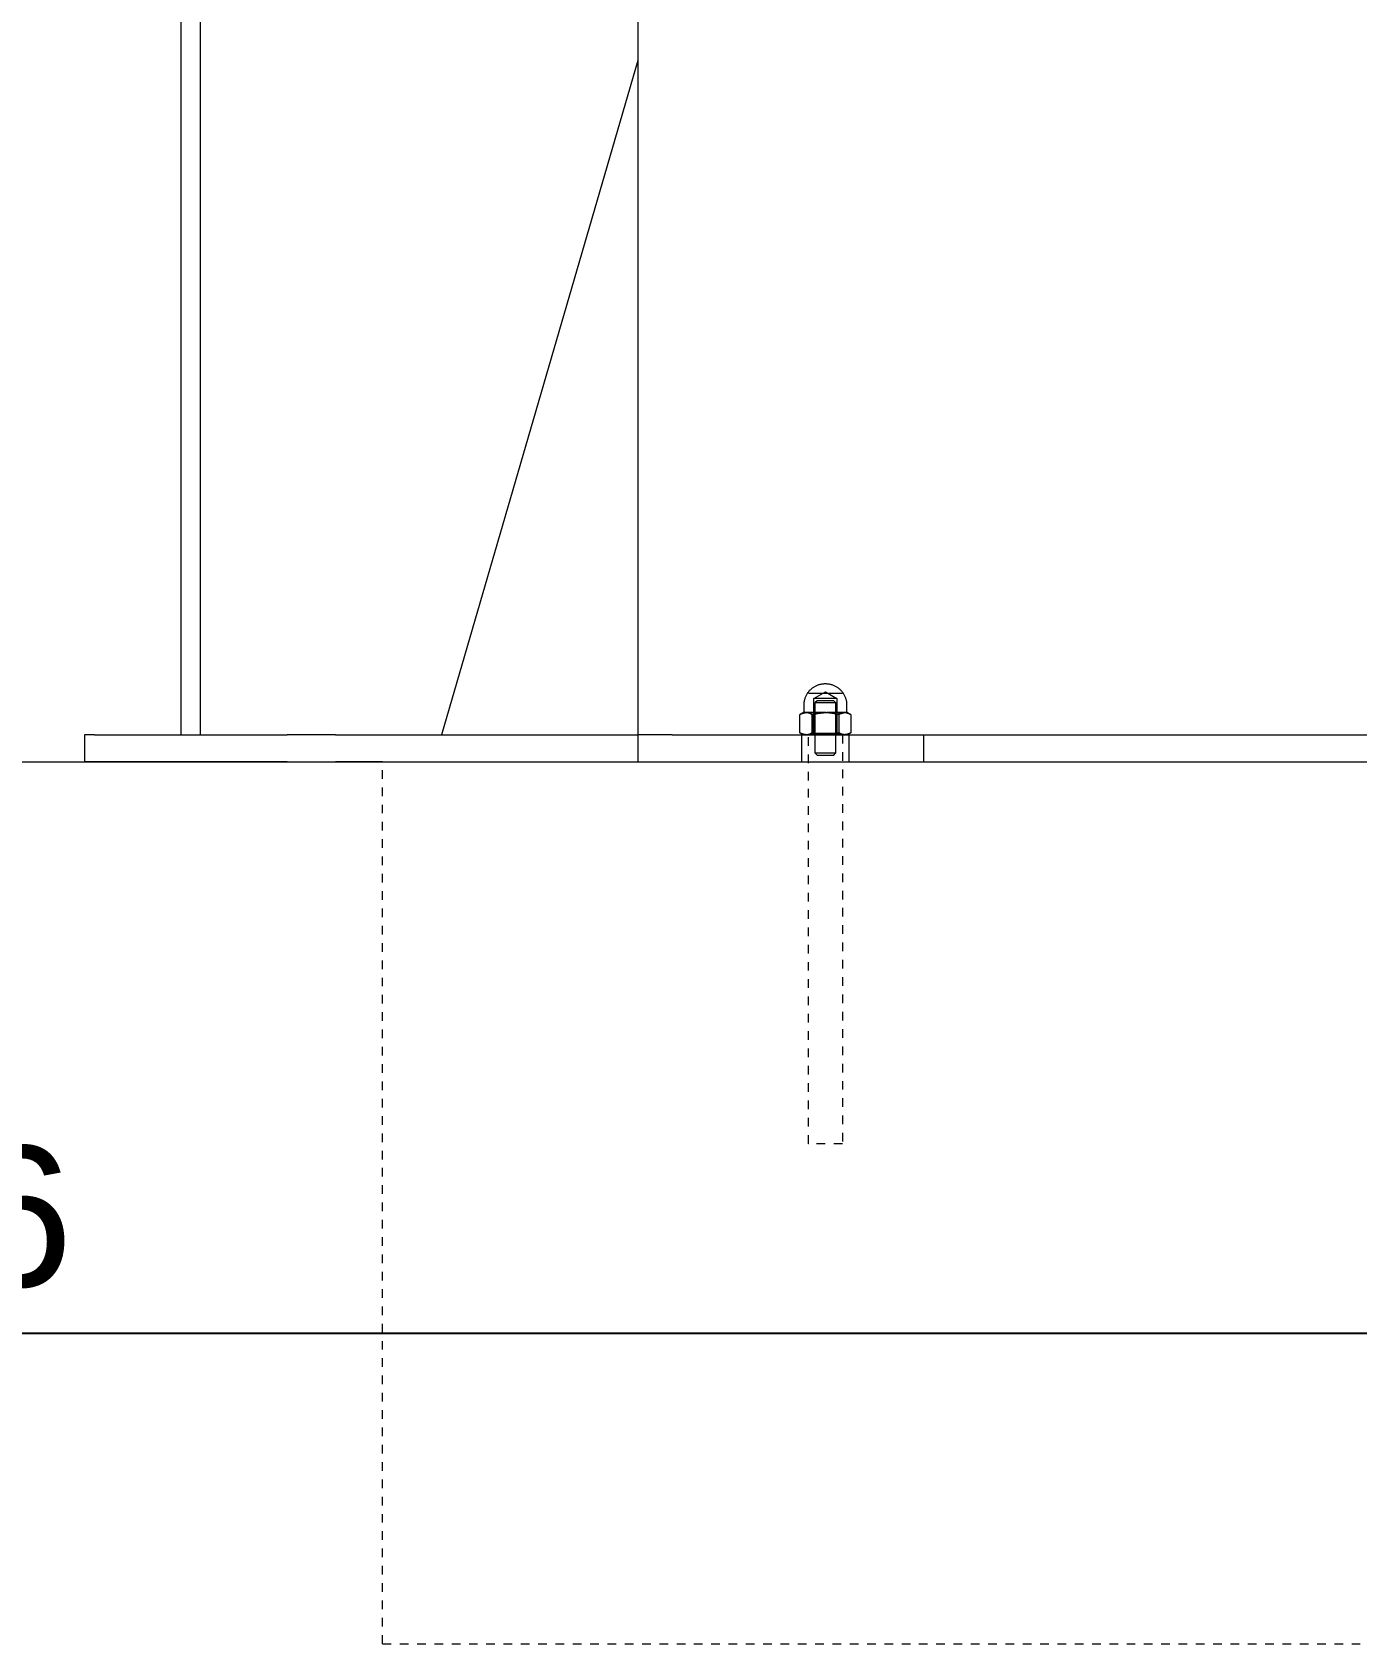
# Model space of a CAD drawing. Header units: inches. Extents: x -14 to 184, y -4 to 134.
# Drawn here: x 153.75 to 169.05, y 101.16 to 119.79 of the extents above; entities that cross this region are included whole.
import ezdxf

# ---------------------------------------------------------------- set-up
doc = ezdxf.new("R2010")
doc.units = ezdxf.units.IN
doc.linetypes.add('HIDDEN', pattern=[1.905, 1.27, -0.635])
for name, color, linetype, lineweight in [('ZANO_R', 7, 'Continuous', 0), ('ZANO_R_przerywana', 250, 'HIDDEN', 0), ('ZANO_W', 1, 'Continuous', 0)]:
    doc.layers.add(name, color=color, linetype=linetype, lineweight=lineweight)
doc.styles.get("Standard").update_dxf_attribs({"font": 'arial.ttf'})
doc.dimstyles.new('amerykanie', dxfattribs={"dimtxt": 50, "dimasz": 50, "dimexe": 0.5, "dimexo": 0.5, "dimgap": 1, "dimtad": 1, "dimdec": 0, "dimzin": 0, "dimlunit": 5, "dimtxsty": 'Standard', "dimcen": 0.09, "dimclrd": 1, "dimclre": 1, "dimclrt": 1, "dimazin": 0, "dimtfac": 1, "dimtdec": 0, "dimtmove": 0, "dimatfit": 3, "dimfxl": 1, "dimtzin": 0, "dimarcsym": 1})

# ---------------------------------------------------------------- blocks, each defined once
blk = doc.blocks.new('*D384')
at = {"layer": 'ZANO_W', "color": 1, "lineweight": -2}
for p, q in [((122.399, 110.855), (122.399, 104.251)), ((178.462, 110.855), (178.462, 104.251)), ((123.399, 104.751), (177.462, 104.751))]:
    blk.add_line(p, q, dxfattribs=at)
at = {"layer": 'ZANO_W', "color": 1}
for points in [[(123.399, 104.918), (123.399, 104.585), (122.399, 104.751)], [(177.462, 104.585), (177.462, 104.918), (178.462, 104.751)]]:
    blk.add_solid(points, dxfattribs=at)
at = {"layer": 'ZANO_W', "color": 1, "insert": (150.43, 106.092), "char_height": 1.625, "attachment_point": 5}
blk.add_mtext('56 1/16', dxfattribs=at)

msp = doc.modelspace()

# ---------------------------------------------------------------- linework, layer by layer
at = {"layer": 'ZANO_R'}
for p, q in [((160.74529, 127.18164), (160.74529, 111.66983)), ((155.46745, 111.66983), (155.46745, 125.60684)), ((155.69016, 111.66983), (155.69016, 125.60684)), ((160.74529, 119.46436), (158.47404, 111.66983)), ((162.70041, 112.14217), (162.70489, 112.14927)), ((162.70489, 112.14927), (162.70962, 112.15622)), ((162.70962, 112.15622), (162.71458, 112.163)), ((162.7138, 112.14904), (162.7138, 112.14904)), ((162.7138, 112.14904), (162.7138, 112.14904)), ((162.7138, 112.14904), (162.7138, 112.14904)), ((162.7138, 112.14904), (162.7138, 112.14904)), ((162.7138, 112.14904), (162.7138, 112.14904)), ((162.7138, 112.14904), (162.71384, 112.14904)), ((162.71384, 112.14904), (162.71403, 112.14904)), ((162.71403, 112.14904), (162.71479, 112.14904)), ((162.71458, 112.163), (162.71977, 112.1696)), ((162.71479, 112.14904), (162.71779, 112.14904)), ((162.71779, 112.14904), (163.1075, 112.14904)), ((162.71977, 112.1696), (162.72519, 112.17603)), ((162.72519, 112.17603), (162.73082, 112.18227)), ((162.73082, 112.18227), (162.73666, 112.18831)), ((162.73666, 112.18831), (162.7427, 112.19415)), ((162.7427, 112.19415), (162.74893, 112.19978)), ((162.74893, 112.19978), (162.75536, 112.20519)), ((162.75536, 112.20519), (162.76197, 112.21038)), ((162.76197, 112.21038), (162.76875, 112.21534)), ((162.76875, 112.21534), (162.77569, 112.22007)), ((162.77569, 112.22007), (162.7828, 112.22456)), ((162.77685, 112.08719), (162.91065, 112.16758)), ((162.7828, 112.22456), (162.79005, 112.2288)), ((162.79005, 112.2288), (162.79744, 112.23279)), ((162.79744, 112.23279), (162.80497, 112.23653)), ((162.80497, 112.23653), (162.81262, 112.24001)), ((162.81262, 112.24001), (162.82038, 112.24322)), ((162.82038, 112.24322), (162.82825, 112.24617)), ((162.82825, 112.24617), (162.83621, 112.24885)), ((162.83621, 112.24885), (162.84426, 112.25126)), ((162.84426, 112.25126), (162.85239, 112.25338)), ((162.85239, 112.25338), (162.86059, 112.25523)), ((162.86059, 112.25523), (162.86884, 112.2568)), ((162.86884, 112.2568), (162.87714, 112.25809)), ((162.87714, 112.25809), (162.88548, 112.25909)), ((162.88548, 112.25909), (162.89386, 112.25981)), ((162.89386, 112.25981), (162.90225, 112.26024)), ((162.90225, 112.26024), (162.91065, 112.26038)), ((162.91065, 112.26038), (162.91905, 112.26024)), ((162.91065, 112.16758), (163.04444, 112.08719)), ((162.91905, 112.26024), (162.92744, 112.25981)), ((162.92744, 112.25981), (162.93581, 112.25909)), ((162.93581, 112.25909), (162.94415, 112.25809)), ((162.94415, 112.25809), (162.95246, 112.2568)), ((162.95246, 112.2568), (162.96071, 112.25523)), ((162.96071, 112.25523), (162.96891, 112.25338)), ((162.96891, 112.25338), (162.97704, 112.25126)), ((162.97704, 112.25126), (162.98509, 112.24885)), ((162.98509, 112.24885), (162.99305, 112.24617)), ((162.99305, 112.24617), (163.00092, 112.24322)), ((163.00092, 112.24322), (163.00868, 112.24001)), ((163.00868, 112.24001), (163.01633, 112.23653)), ((163.01633, 112.23653), (163.02385, 112.23279)), ((163.02385, 112.23279), (163.03125, 112.2288)), ((163.03125, 112.2288), (163.0385, 112.22456)), ((163.0385, 112.22456), (163.0456, 112.22007)), ((163.0456, 112.22007), (163.05255, 112.21534)), ((163.05255, 112.21534), (163.05933, 112.21038)), ((163.05933, 112.21038), (163.06594, 112.20519)), ((163.06594, 112.20519), (163.07236, 112.19978)), ((163.07236, 112.19978), (163.0786, 112.19415)), ((163.0786, 112.19415), (163.08464, 112.18831)), ((163.08464, 112.18831), (163.09048, 112.18227)), ((163.09048, 112.18227), (163.09611, 112.17603)), ((163.09611, 112.17603), (163.10152, 112.1696)), ((163.10152, 112.1696), (163.10671, 112.163)), ((163.10671, 112.163), (163.11167, 112.15622)), ((163.11167, 112.15622), (163.1164, 112.14927)), ((163.1164, 112.14927), (163.12089, 112.14217)), ((162.66459, 112.01432), (162.66473, 112.02272)), ((162.66459, 111.93046), (162.66459, 112.01432)), ((162.66473, 112.02272), (162.66516, 112.03111)), ((162.66516, 112.03111), (162.66588, 112.03948)), ((162.66588, 112.03948), (162.66688, 112.04782)), ((162.66688, 112.04782), (162.66816, 112.05613)), ((162.66816, 112.05613), (162.66973, 112.06438)), ((162.66973, 112.06438), (162.67158, 112.07258)), ((162.67158, 112.07258), (162.67371, 112.0807)), ((162.67371, 112.0807), (162.67611, 112.08876)), ((162.67611, 112.08876), (162.67879, 112.09672)), ((162.67879, 112.09672), (162.68174, 112.10459)), ((162.68174, 112.10459), (162.68496, 112.11235)), ((162.68496, 112.11235), (162.68843, 112.12)), ((162.68843, 112.12), (162.69217, 112.12752)), ((162.69217, 112.12752), (162.69616, 112.13492)), ((162.69616, 112.13492), (162.70041, 112.14217)), ((162.77679, 111.68737), (162.77679, 112.08715)), ((162.79749, 112.08715), (162.7768, 112.08715)), ((162.79255, 112.0417), (162.79254, 112.0417)), ((162.79254, 112.0417), (162.79254, 112.0417)), ((162.79254, 112.0417), (162.79254, 112.0417)), ((162.79254, 112.0417), (162.79258, 112.0417)), ((162.79254, 111.45544), (162.79254, 112.0417)), ((162.79258, 112.0417), (162.79255, 112.0417)), ((162.81437, 112.06353), (162.79256, 112.04172)), ((162.79258, 112.0417), (162.79292, 112.0417)), ((162.79292, 112.0417), (162.7946, 112.0417)), ((162.7946, 112.0417), (162.80168, 112.0417)), ((163.04449, 112.08715), (162.79749, 112.08715)), ((162.80168, 112.0417), (162.82713, 112.0417)), ((162.84257, 112.06353), (162.81437, 112.06353)), ((162.82713, 112.0417), (163.02872, 112.0417)), ((163.00693, 112.06353), (162.84257, 112.06353)), ((163.00693, 112.06353), (163.02874, 112.04172)), ((163.02876, 112.0417), (163.02876, 111.45544)), ((163.0445, 112.08716), (163.0445, 112.08716)), ((163.04451, 112.08715), (163.04451, 111.68737)), ((163.12089, 112.14217), (163.12513, 112.13492)), ((163.12513, 112.13492), (163.12912, 112.12752)), ((163.12912, 112.12752), (163.13286, 112.12)), ((163.13286, 112.12), (163.13634, 112.11235)), ((163.13634, 112.11235), (163.13956, 112.10459)), ((163.13956, 112.10459), (163.1425, 112.09672)), ((163.1425, 112.09672), (163.14518, 112.08876)), ((163.14518, 112.08876), (163.14759, 112.0807)), ((163.14759, 112.0807), (163.14971, 112.07258)), ((163.14971, 112.07258), (163.15156, 112.06438)), ((163.15156, 112.06438), (163.15313, 112.05613)), ((163.15313, 112.05613), (163.15442, 112.04782)), ((163.15442, 112.04782), (163.15542, 112.03948)), ((163.15542, 112.03948), (163.15614, 112.03111)), ((163.15614, 112.03111), (163.15657, 112.02272)), ((163.15657, 112.02272), (163.15671, 112.01432)), ((163.15671, 112.01432), (163.15671, 111.93046)), ((162.62159, 111.90659), (162.61539, 111.90288)), ((162.61539, 111.90288), (162.6202, 111.90561)), ((162.61539, 111.69269), (162.61539, 111.90288)), ((162.6202, 111.90561), (162.62511, 111.90818)), ((162.62159, 111.90659), (162.65474, 111.92573)), ((162.62737, 111.90994), (162.62382, 111.90786)), ((162.62511, 111.90818), (162.63009, 111.91058)), ((162.631, 111.9119), (162.62737, 111.90994)), ((162.63009, 111.91058), (162.63516, 111.91281)), ((162.63469, 111.91374), (162.631, 111.9119)), ((162.63844, 111.91545), (162.63469, 111.91374)), ((162.63516, 111.91281), (162.64029, 111.91488)), ((162.64224, 111.91704), (162.63844, 111.91545)), ((162.64029, 111.91488), (162.6455, 111.91677)), ((162.64609, 111.91851), (162.64224, 111.91704)), ((162.6455, 111.91677), (162.65076, 111.91849)), ((162.64999, 111.91984), (162.64609, 111.91851)), ((162.65393, 111.92104), (162.64999, 111.91984)), ((162.65076, 111.91849), (162.65608, 111.92003)), ((162.65791, 111.92211), (162.65393, 111.92104)), ((162.69113, 111.92573), (162.65481, 111.92573)), ((162.65608, 111.92003), (162.66144, 111.92139)), ((162.66193, 111.92305), (162.65791, 111.92211)), ((162.6602, 111.92579), (162.66036, 111.9258)), ((162.66036, 111.9258), (162.66052, 111.92582)), ((162.66052, 111.92582), (162.66068, 111.92584)), ((162.66068, 111.92584), (162.66083, 111.92587)), ((162.66083, 111.92587), (162.66099, 111.9259)), ((162.66099, 111.9259), (162.66115, 111.92594)), ((162.66115, 111.92594), (162.6613, 111.92599)), ((162.6613, 111.92599), (162.66145, 111.92604)), ((162.66144, 111.92139), (162.66685, 111.92257)), ((162.66145, 111.92604), (162.66161, 111.92609)), ((162.66161, 111.92609), (162.66175, 111.92615)), ((162.66175, 111.92615), (162.6619, 111.92622)), ((162.6619, 111.92622), (162.66205, 111.92629)), ((162.66597, 111.92386), (162.66193, 111.92305)), ((162.66205, 111.92629), (162.66219, 111.92636)), ((162.66219, 111.92636), (162.66233, 111.92644)), ((162.66233, 111.92644), (162.66246, 111.92653)), ((162.66246, 111.92653), (162.6626, 111.92662)), ((162.6626, 111.92662), (162.66273, 111.92671)), ((162.66273, 111.92671), (162.66285, 111.92681)), ((162.66285, 111.92681), (162.66298, 111.92691)), ((162.66298, 111.92691), (162.6631, 111.92702)), ((162.6631, 111.92702), (162.66321, 111.92713)), ((162.66321, 111.92713), (162.66332, 111.92725)), ((162.66332, 111.92725), (162.66343, 111.92737)), ((162.66343, 111.92737), (162.66353, 111.92749)), ((162.66353, 111.92749), (162.66363, 111.92762)), ((162.66363, 111.92762), (162.66373, 111.92775)), ((162.66373, 111.92775), (162.66382, 111.92788)), ((162.66382, 111.92788), (162.66391, 111.92801)), ((162.66391, 111.92801), (162.66399, 111.92815)), ((162.66399, 111.92815), (162.66406, 111.92829)), ((162.66406, 111.92829), (162.66413, 111.92844)), ((162.66413, 111.92844), (162.6642, 111.92858)), ((162.6642, 111.92858), (162.66426, 111.92873)), ((162.66426, 111.92873), (162.66432, 111.92888)), ((162.66432, 111.92888), (162.66437, 111.92904)), ((162.66437, 111.92904), (162.66442, 111.92919)), ((162.66442, 111.92919), (162.66446, 111.92934)), ((162.66446, 111.92934), (162.66449, 111.9295)), ((162.66449, 111.9295), (162.66452, 111.92966)), ((162.66452, 111.92966), (162.66454, 111.92982)), ((162.66454, 111.92982), (162.66456, 111.92998)), ((162.66456, 111.92998), (162.66458, 111.93014)), ((162.66458, 111.9303), (162.66459, 111.93046)), ((162.66458, 111.93014), (162.66458, 111.9303)), ((162.67003, 111.92453), (162.66597, 111.92386)), ((162.66685, 111.92257), (162.67229, 111.92357)), ((162.67412, 111.92506), (162.67003, 111.92453)), ((162.67229, 111.92357), (162.67777, 111.92439)), ((162.67822, 111.92546), (162.67412, 111.92506)), ((162.67777, 111.92439), (162.68327, 111.92502)), ((162.68234, 111.92572), (162.67822, 111.92546)), ((162.68327, 111.92502), (162.68878, 111.92547)), ((162.69058, 111.92537), (162.68613, 111.92571)), ((162.68878, 111.92547), (162.69431, 111.92573)), ((162.6893, 111.92563), (162.69204, 111.92571)), ((162.69501, 111.92488), (162.69058, 111.92537)), ((162.69431, 111.92573), (162.69984, 111.92547)), ((162.69942, 111.92423), (162.69501, 111.92488)), ((162.69639, 111.92572), (162.69931, 111.92563)), ((162.91655, 111.92573), (162.69754, 111.92573)), ((162.70381, 111.92344), (162.69942, 111.92423)), ((162.69984, 111.92547), (162.70536, 111.92502)), ((162.70817, 111.9225), (162.70381, 111.92344)), ((162.70536, 111.92502), (162.71086, 111.92439)), ((162.71249, 111.92142), (162.70817, 111.9225)), ((162.71086, 111.92439), (162.71633, 111.92357)), ((162.71678, 111.92019), (162.71249, 111.92142)), ((162.71633, 111.92357), (162.72178, 111.92257)), ((162.72102, 111.91882), (162.71678, 111.92019)), ((162.72521, 111.9173), (162.72102, 111.91882)), ((162.72178, 111.92257), (162.72719, 111.92139)), ((162.72935, 111.91565), (162.72521, 111.9173)), ((162.72719, 111.92139), (162.73255, 111.92003)), ((162.73343, 111.91385), (162.72935, 111.91565)), ((162.73255, 111.92003), (162.73787, 111.91849)), ((162.73745, 111.91192), (162.73343, 111.91385)), ((162.7414, 111.90986), (162.73745, 111.91192)), ((162.73787, 111.91849), (162.74313, 111.91678)), ((162.74528, 111.90766), (162.7414, 111.90986)), ((162.74313, 111.91678), (162.74833, 111.91488)), ((162.74908, 111.90533), (162.74528, 111.90766)), ((162.74833, 111.91488), (162.75347, 111.91282)), ((162.7528, 111.90288), (162.74908, 111.90533)), ((162.77003, 111.9078), (162.7528, 111.90288)), ((162.7528, 111.90288), (162.7528, 111.69269)), ((162.75347, 111.91282), (162.75853, 111.91058)), ((162.75853, 111.91058), (162.76352, 111.90818)), ((162.76352, 111.90818), (162.76842, 111.90561)), ((162.76842, 111.90561), (162.77324, 111.90288)), ((162.78742, 111.91213), (162.77003, 111.9078)), ((162.77324, 111.90288), (162.78924, 111.90748)), ((162.77324, 111.69269), (162.77324, 111.90288)), ((162.80494, 111.91588), (162.78742, 111.91213)), ((162.78924, 111.90748), (162.80538, 111.91158)), ((162.82258, 111.91904), (162.80494, 111.91588)), ((162.80538, 111.91158), (162.82165, 111.91516)), ((162.82165, 111.91516), (162.83802, 111.91823)), ((162.84032, 111.9216), (162.82258, 111.91904)), ((162.83802, 111.91823), (162.85447, 111.92078)), ((162.85813, 111.92356), (162.84032, 111.9216)), ((162.85447, 111.92078), (162.87101, 111.92281)), ((162.87599, 111.92493), (162.85813, 111.92356)), ((162.87101, 111.92281), (162.88759, 111.92431)), ((162.8939, 111.92569), (162.87599, 111.92493)), ((162.88759, 111.92431), (162.90422, 111.92528)), ((162.90422, 111.92528), (162.92087, 111.92573)), ((162.92469, 111.92494), (162.90676, 111.92569)), ((162.92087, 111.92573), (162.93751, 111.92528)), ((162.94258, 111.92358), (162.92469, 111.92494)), ((162.92594, 111.92571), (162.93027, 111.92563)), ((163.13516, 111.92573), (162.9274, 111.92573)), ((162.93751, 111.92528), (162.95414, 111.92431)), ((162.96042, 111.92162), (162.94258, 111.92358)), ((162.95414, 111.92431), (162.97073, 111.92281)), ((162.97818, 111.91906), (162.96042, 111.92162)), ((162.97073, 111.92281), (162.98726, 111.92078)), ((162.99585, 111.9159), (162.97818, 111.91906)), ((162.98726, 111.92078), (163.00371, 111.91823)), ((163.01339, 111.91215), (162.99585, 111.9159)), ((163.00371, 111.91823), (163.02008, 111.91516)), ((163.03081, 111.9078), (163.01339, 111.91215)), ((163.02008, 111.91516), (163.03635, 111.91158)), ((163.04806, 111.90288), (163.03081, 111.9078)), ((163.03635, 111.91158), (163.05249, 111.90748)), ((163.05303, 111.90568), (163.04806, 111.90288)), ((163.04806, 111.69269), (163.04806, 111.90288)), ((163.05249, 111.90748), (163.06849, 111.90288)), ((163.05809, 111.9083), (163.05303, 111.90568)), ((163.06323, 111.91076), (163.05809, 111.9083)), ((163.06845, 111.91304), (163.06323, 111.91076)), ((163.07375, 111.91514), (163.06845, 111.91304)), ((163.06849, 111.90288), (163.07209, 111.90526)), ((163.06849, 111.69269), (163.06849, 111.90288)), ((163.07209, 111.90526), (163.07576, 111.90753)), ((163.07912, 111.91706), (163.07375, 111.91514)), ((163.07576, 111.90753), (163.07951, 111.90967)), ((163.08455, 111.91879), (163.07912, 111.91706)), ((163.07951, 111.90967), (163.08333, 111.91169)), ((163.08333, 111.91169), (163.08721, 111.91358)), ((163.09003, 111.92035), (163.08455, 111.91879)), ((163.08721, 111.91358), (163.09115, 111.91534)), ((163.09557, 111.92171), (163.09003, 111.92035)), ((163.09115, 111.91534), (163.09514, 111.91697)), ((163.09514, 111.91697), (163.09919, 111.91847)), ((163.10114, 111.92289), (163.09557, 111.92171)), ((163.09919, 111.91847), (163.10328, 111.91983)), ((163.10676, 111.92388), (163.10114, 111.92289)), ((163.10328, 111.91983), (163.10742, 111.92106)), ((163.1124, 111.92467), (163.10676, 111.92388)), ((163.10742, 111.92106), (163.1116, 111.92215)), ((163.1116, 111.92215), (163.11581, 111.9231)), ((163.11807, 111.92528), (163.1124, 111.92467)), ((163.11581, 111.9231), (163.12005, 111.92391)), ((163.12376, 111.92569), (163.11807, 111.92528)), ((163.12005, 111.92391), (163.12431, 111.92458)), ((163.12431, 111.92458), (163.12859, 111.9251)), ((163.12859, 111.9251), (163.13289, 111.92549)), ((163.13585, 111.92528), (163.13016, 111.92569)), ((163.13289, 111.92549), (163.1372, 111.92573)), ((163.14152, 111.92468), (163.13585, 111.92528)), ((163.1372, 111.92573), (163.14151, 111.92549)), ((163.16, 111.92573), (163.13896, 111.92573)), ((163.14151, 111.92549), (163.14581, 111.9251)), ((163.14717, 111.92389), (163.14152, 111.92468)), ((163.14581, 111.9251), (163.15009, 111.92457)), ((163.15279, 111.9229), (163.14717, 111.92389)), ((163.15009, 111.92457), (163.15435, 111.92391)), ((163.15837, 111.92172), (163.15279, 111.9229)), ((163.15435, 111.92391), (163.15859, 111.92309)), ((163.15671, 111.93046), (163.15671, 111.93029)), ((163.15671, 111.93029), (163.15672, 111.93013)), ((163.15672, 111.93013), (163.15674, 111.92997)), ((163.15674, 111.92997), (163.15676, 111.9298)), ((163.15676, 111.9298), (163.15678, 111.92964)), ((163.15678, 111.92964), (163.15681, 111.92948)), ((163.15681, 111.92948), (163.15685, 111.92932)), ((163.15685, 111.92932), (163.15689, 111.92916)), ((163.15689, 111.92916), (163.15694, 111.92901)), ((163.15694, 111.92901), (163.15699, 111.92885)), ((163.15699, 111.92885), (163.15705, 111.9287)), ((163.15705, 111.9287), (163.15712, 111.92855)), ((163.15712, 111.92855), (163.15719, 111.9284)), ((163.15719, 111.9284), (163.15726, 111.92825)), ((163.15726, 111.92825), (163.15734, 111.92811)), ((163.15734, 111.92811), (163.15742, 111.92797)), ((163.15742, 111.92797), (163.15751, 111.92783)), ((163.15751, 111.92783), (163.15761, 111.92769)), ((163.15761, 111.92769), (163.1577, 111.92756)), ((163.1577, 111.92756), (163.15781, 111.92743)), ((163.15781, 111.92743), (163.15791, 111.92731)), ((163.15791, 111.92731), (163.15803, 111.92719)), ((163.15803, 111.92719), (163.15814, 111.92707)), ((163.15814, 111.92707), (163.15826, 111.92696)), ((163.15826, 111.92696), (163.15838, 111.92685)), ((163.16391, 111.92036), (163.15837, 111.92172)), ((163.15838, 111.92685), (163.15851, 111.92675)), ((163.15851, 111.92675), (163.15864, 111.92665)), ((163.15859, 111.92309), (163.1628, 111.92214)), ((163.15864, 111.92665), (163.15878, 111.92655)), ((163.15878, 111.92655), (163.15891, 111.92646)), ((163.15891, 111.92646), (163.15905, 111.92638)), ((163.15905, 111.92638), (163.1592, 111.9263)), ((163.1592, 111.9263), (163.15934, 111.92622)), ((163.15934, 111.92622), (163.15949, 111.92615)), ((163.15949, 111.92615), (163.15964, 111.92609)), ((163.15964, 111.92609), (163.1598, 111.92603)), ((163.1598, 111.92603), (163.15995, 111.92597)), ((163.15995, 111.92597), (163.16011, 111.92593)), ((163.16521, 111.92573), (163.16, 111.92573)), ((163.16011, 111.92593), (163.16027, 111.92588)), ((163.16027, 111.92588), (163.16043, 111.92584)), ((163.16043, 111.92584), (163.16059, 111.92581)), ((163.16058, 111.92583), (163.16088, 111.92578)), ((163.16059, 111.92581), (163.16075, 111.92578)), ((163.1628, 111.92214), (163.16698, 111.92106)), ((163.1694, 111.91881), (163.16391, 111.92036)), ((163.16635, 111.92573), (163.16521, 111.92573)), ((163.16655, 111.92573), (163.16635, 111.92573)), ((163.16648, 111.92573), (163.16655, 111.92573)), ((163.16655, 111.92573), (163.16655, 111.92573)), ((163.16655, 111.92573), (163.16655, 111.92573)), ((163.16655, 111.92573), (163.16655, 111.92573)), ((163.16655, 111.92573), (163.16655, 111.92573)), ((163.16655, 111.92573), (163.19749, 111.90787)), ((163.16698, 111.92106), (163.17112, 111.91983)), ((163.17483, 111.91707), (163.1694, 111.91881)), ((163.17112, 111.91983), (163.17521, 111.91847)), ((163.1802, 111.91515), (163.17483, 111.91707)), ((163.17521, 111.91847), (163.17926, 111.91697)), ((163.17926, 111.91697), (163.18326, 111.91534)), ((163.1855, 111.91305), (163.1802, 111.91515)), ((163.18326, 111.91534), (163.1872, 111.91358)), ((163.19073, 111.91077), (163.1855, 111.91305)), ((163.1872, 111.91358), (163.19108, 111.91169)), ((163.19588, 111.90831), (163.19073, 111.91077)), ((163.19108, 111.91169), (163.19489, 111.90967)), ((163.19489, 111.90967), (163.19864, 111.90753)), ((163.20094, 111.90568), (163.19588, 111.90831)), ((163.19864, 111.90753), (163.20231, 111.90526)), ((163.20591, 111.90288), (163.20094, 111.90568)), ((163.20231, 111.90526), (163.20591, 111.90288)), ((163.20591, 111.90288), (163.20591, 111.69269)), ((154.46525, 111.66983), (154.34993, 111.66983)), ((154.34993, 111.66983), (154.34993, 111.35487)), ((154.46525, 111.66983), (156.69236, 111.66983)), ((157.24913, 111.66983), (156.69236, 111.66983)), ((157.24913, 111.66983), (160.74529, 111.66983)), ((160.74529, 111.66983), (160.74529, 111.35487)), ((161.13899, 111.66983), (160.74529, 111.66983)), ((161.13899, 111.66983), (178.06813, 111.66983)), ((162.62041, 111.68985), (162.61539, 111.69269)), ((162.61539, 111.69269), (162.62159, 111.68897)), ((162.62553, 111.68719), (162.62041, 111.68985)), ((162.65474, 111.66983), (162.62159, 111.68897)), ((162.62384, 111.68769), (162.62739, 111.68561)), ((162.63074, 111.68471), (162.62553, 111.68719)), ((162.62739, 111.68561), (162.63102, 111.68365)), ((162.63603, 111.68241), (162.63074, 111.68471)), ((162.63102, 111.68365), (162.6347, 111.68182)), ((162.6347, 111.68182), (162.63845, 111.6801)), ((162.63506, 111.66983), (162.63506, 111.35487)), ((162.6414, 111.6803), (162.63603, 111.68241)), ((162.63845, 111.6801), (162.64225, 111.67851)), ((162.64683, 111.67837), (162.6414, 111.6803)), ((162.64225, 111.67851), (162.6461, 111.67705)), ((162.6461, 111.67705), (162.65, 111.67572)), ((162.65233, 111.67662), (162.64683, 111.67837)), ((162.65, 111.67572), (162.65394, 111.67452)), ((162.65789, 111.67507), (162.65233, 111.67662)), ((162.65394, 111.67452), (162.65792, 111.67345)), ((162.66349, 111.67371), (162.65789, 111.67507)), ((162.65792, 111.67345), (162.66193, 111.67251)), ((162.66193, 111.67251), (162.66597, 111.67171)), ((162.66914, 111.67255), (162.66349, 111.67371)), ((162.66597, 111.67171), (162.67004, 111.67104)), ((162.67483, 111.67158), (162.66914, 111.67255)), ((162.67004, 111.67104), (162.67412, 111.6705)), ((162.67412, 111.6705), (162.67822, 111.67011)), ((162.68054, 111.6708), (162.67483, 111.67158)), ((162.67822, 111.67011), (162.68234, 111.66985)), ((162.68628, 111.67023), (162.68054, 111.6708)), ((162.6841, 111.66983), (162.68848, 111.66993)), ((162.68613, 111.66985), (162.69058, 111.67019)), ((162.69204, 111.66985), (162.68628, 111.67023)), ((162.69058, 111.67019), (162.69501, 111.67069)), ((162.69931, 111.66993), (162.69431, 111.66983)), ((162.69501, 111.67069), (162.69942, 111.67133)), ((162.70216, 111.67022), (162.69639, 111.66985)), ((162.69942, 111.67133), (162.70381, 111.67212)), ((162.70791, 111.67078), (162.70216, 111.67022)), ((162.70381, 111.67212), (162.70817, 111.67306)), ((162.71364, 111.67155), (162.70791, 111.67078)), ((162.70817, 111.67306), (162.71249, 111.67414)), ((162.71249, 111.67414), (162.71678, 111.67537)), ((162.71935, 111.67252), (162.71364, 111.67155)), ((162.71384, 111.667), (162.7138, 111.667)), ((162.7138, 111.667), (162.7138, 111.667)), ((162.7138, 111.667), (162.7138, 111.667)), ((162.7138, 111.667), (162.7138, 111.667)), ((162.7138, 111.667), (162.7138, 111.667)), ((162.7138, 111.667), (162.7138, 111.667)), ((162.71403, 111.667), (162.71384, 111.667)), ((162.71479, 111.667), (162.71403, 111.667)), ((162.71779, 111.667), (162.71479, 111.667)), ((162.71678, 111.67537), (162.72102, 111.67675)), ((163.1075, 111.667), (162.71779, 111.667)), ((162.72501, 111.67368), (162.71935, 111.67252)), ((162.72102, 111.67675), (162.72521, 111.67826)), ((162.73063, 111.67504), (162.72501, 111.67368)), ((162.72521, 111.67826), (162.72935, 111.67992)), ((162.72935, 111.67992), (162.73343, 111.68171)), ((162.7362, 111.67659), (162.73063, 111.67504)), ((162.73343, 111.68171), (162.73745, 111.68364)), ((162.74172, 111.67833), (162.7362, 111.67659)), ((162.73745, 111.68364), (162.7414, 111.68571)), ((162.7414, 111.68571), (162.74528, 111.68791)), ((162.74717, 111.68026), (162.74172, 111.67833)), ((162.74528, 111.68791), (162.74908, 111.69023)), ((162.75255, 111.68238), (162.74717, 111.68026)), ((162.74908, 111.69023), (162.7528, 111.69269)), ((162.75785, 111.68469), (162.75255, 111.68238)), ((162.7528, 111.69269), (162.76923, 111.68804)), ((162.75319, 111.67083), (162.75317, 111.67083)), ((162.75317, 111.67083), (162.75317, 111.67083)), ((162.75317, 111.67083), (162.75317, 111.67083)), ((162.75317, 111.67083), (162.75317, 111.67083)), ((162.75317, 111.67083), (162.75321, 111.67083)), ((162.75317, 111.66983), (162.75317, 111.67083)), ((162.75318, 111.67084), (162.75319, 111.67085)), ((162.75321, 111.67083), (162.75346, 111.67083)), ((162.75324, 111.67088), (162.77679, 111.68737)), ((162.75346, 111.67083), (162.75464, 111.67083)), ((162.75464, 111.67083), (162.75951, 111.67083)), ((162.76307, 111.68718), (162.75785, 111.68469)), ((162.75951, 111.67083), (162.77752, 111.67083)), ((162.7682, 111.68984), (162.76307, 111.68718)), ((162.77324, 111.69269), (162.7682, 111.68984)), ((162.76923, 111.68804), (162.7858, 111.68389)), ((162.7907, 111.6877), (162.77324, 111.69269)), ((162.77681, 111.68737), (162.77679, 111.68737)), ((162.77679, 111.68737), (162.77679, 111.68737)), ((162.77679, 111.68737), (162.77679, 111.68737)), ((162.77679, 111.68737), (162.77679, 111.68737)), ((162.77679, 111.68737), (162.77682, 111.68737)), ((162.77682, 111.68737), (162.77704, 111.68737)), ((162.77704, 111.68737), (162.77804, 111.68737)), ((162.77752, 111.67083), (163.06811, 111.67083)), ((162.77804, 111.68737), (162.78218, 111.68737)), ((162.78218, 111.68737), (162.79749, 111.68737)), ((162.7858, 111.68389), (162.80248, 111.68026)), ((162.80832, 111.68332), (162.7907, 111.6877)), ((162.79749, 111.68737), (163.04449, 111.68737)), ((162.80248, 111.68026), (162.81927, 111.67713)), ((162.82608, 111.67954), (162.80832, 111.68332)), ((162.81927, 111.67713), (162.83615, 111.67453)), ((162.84396, 111.67637), (162.82608, 111.67954)), ((162.83615, 111.67453), (162.85309, 111.67244)), ((162.86194, 111.67381), (162.84396, 111.67637)), ((162.85309, 111.67244), (162.8701, 111.67087)), ((162.87999, 111.67187), (162.86194, 111.67381)), ((162.86293, 111.67142), (162.87089, 111.67082)), ((162.87089, 111.67082), (162.88348, 111.67016)), ((162.89811, 111.67055), (162.87999, 111.67187)), ((162.88348, 111.67016), (162.89609, 111.66985)), ((162.91625, 111.66985), (162.89811, 111.67055)), ((162.90417, 111.66985), (162.90984, 111.66993)), ((162.90504, 111.66985), (162.91716, 111.67015)), ((162.91716, 111.67015), (162.92925, 111.67077)), ((162.93028, 111.66993), (162.92423, 111.66984)), ((162.94339, 111.67054), (162.92521, 111.66985)), ((162.92863, 111.67073), (162.93004, 111.67082)), ((162.93004, 111.67082), (162.94715, 111.67237)), ((162.96154, 111.67185), (162.94339, 111.67054)), ((162.94715, 111.67237), (162.9642, 111.67445)), ((162.97962, 111.67379), (162.96154, 111.67185)), ((162.9642, 111.67445), (162.98118, 111.67706)), ((162.99764, 111.67634), (162.97962, 111.67379)), ((162.98118, 111.67706), (162.99807, 111.68019)), ((163.01555, 111.67952), (162.99764, 111.67634)), ((162.99807, 111.68019), (163.01486, 111.68384)), ((163.01486, 111.68384), (163.03153, 111.68801)), ((163.03335, 111.6833), (163.01555, 111.67952)), ((163.03153, 111.68801), (163.04806, 111.69269)), ((163.051, 111.68769), (163.03335, 111.6833)), ((163.04451, 111.68737), (163.06805, 111.67088)), ((163.0531, 111.68984), (163.04806, 111.69269)), ((163.06849, 111.69269), (163.051, 111.68769)), ((163.05823, 111.68718), (163.0531, 111.68984)), ((163.06345, 111.68469), (163.05823, 111.68718)), ((163.06875, 111.68239), (163.06345, 111.68469)), ((163.06813, 111.67083), (163.06813, 111.66983)), ((163.07222, 111.69023), (163.06849, 111.69269)), ((163.07413, 111.68027), (163.06875, 111.68239)), ((163.07602, 111.68791), (163.07222, 111.69023)), ((163.07958, 111.67834), (163.07413, 111.68027)), ((163.0799, 111.68571), (163.07602, 111.68791)), ((163.0851, 111.67659), (163.07958, 111.67834)), ((163.08385, 111.68364), (163.0799, 111.68571)), ((163.08787, 111.68171), (163.08385, 111.68364)), ((163.09067, 111.67504), (163.0851, 111.67659)), ((163.09195, 111.67992), (163.08787, 111.68171)), ((163.09629, 111.67369), (163.09067, 111.67504)), ((163.09609, 111.67826), (163.09195, 111.67992)), ((163.10028, 111.67675), (163.09609, 111.67826)), ((163.10195, 111.67252), (163.09629, 111.67369)), ((163.10452, 111.67537), (163.10028, 111.67675)), ((163.10765, 111.67156), (163.10195, 111.67252)), ((163.10881, 111.67414), (163.10452, 111.67537)), ((163.11338, 111.67079), (163.10765, 111.67156)), ((163.11313, 111.67306), (163.10881, 111.67414)), ((163.11749, 111.67212), (163.11313, 111.67306)), ((163.11914, 111.67022), (163.11338, 111.67079)), ((163.12188, 111.67133), (163.11749, 111.67212)), ((163.12491, 111.66985), (163.11914, 111.67022)), ((163.12629, 111.67069), (163.12188, 111.67133)), ((163.13072, 111.67019), (163.12629, 111.67069)), ((163.13501, 111.67023), (163.12926, 111.66985)), ((163.13516, 111.66985), (163.13072, 111.67019)), ((163.1372, 111.66983), (163.13282, 111.66993)), ((163.14075, 111.6708), (163.13501, 111.67023)), ((163.14342, 111.67018), (163.13896, 111.66985)), ((163.14647, 111.67157), (163.14075, 111.6708)), ((163.14787, 111.67066), (163.14342, 111.67018)), ((163.15216, 111.67254), (163.14647, 111.67157)), ((163.1523, 111.6713), (163.14787, 111.67066)), ((163.15781, 111.67371), (163.15216, 111.67254)), ((163.15671, 111.67208), (163.1523, 111.6713)), ((163.16109, 111.67302), (163.15671, 111.67208)), ((163.16341, 111.67507), (163.15781, 111.67371)), ((163.16543, 111.6741), (163.16109, 111.67302)), ((163.16897, 111.67662), (163.16341, 111.67507)), ((163.16973, 111.67532), (163.16543, 111.6741)), ((163.19747, 111.68768), (163.16655, 111.66983)), ((163.17447, 111.67836), (163.16897, 111.67662)), ((163.17399, 111.6767), (163.16973, 111.67532)), ((163.1782, 111.67821), (163.17399, 111.6767)), ((163.1799, 111.68029), (163.17447, 111.67836)), ((163.18236, 111.67987), (163.1782, 111.67821)), ((163.18527, 111.68241), (163.1799, 111.68029)), ((163.18646, 111.68167), (163.18236, 111.67987)), ((163.19056, 111.68471), (163.18527, 111.68241)), ((163.18624, 111.35487), (163.18624, 111.66983)), ((163.19049, 111.68361), (163.18646, 111.68167)), ((163.19446, 111.68568), (163.19049, 111.68361)), ((163.19576, 111.68719), (163.19056, 111.68471)), ((163.19835, 111.68789), (163.19446, 111.68568)), ((163.20088, 111.68985), (163.19576, 111.68719)), ((163.20217, 111.69022), (163.19835, 111.68789)), ((163.20591, 111.69269), (163.20088, 111.68985)), ((163.20591, 111.69269), (163.20217, 111.69022)), ((164.04577, 111.66983), (164.04577, 111.35487)), ((162.81437, 111.43361), (162.79256, 111.45542)), ((162.82713, 111.45544), (162.79258, 111.45544)), ((162.81437, 111.43361), (162.84257, 111.43361)), ((163.02872, 111.45544), (162.82713, 111.45544)), ((162.84257, 111.43361), (163.00693, 111.43361)), ((163.00693, 111.43361), (163.02874, 111.45542)), ((154.46525, 111.35487), (154.34993, 111.35487)), ((156.69236, 111.35487), (154.46525, 111.35487)), ((156.69236, 111.35487), (157.24913, 111.35487)), ((157.79254, 111.35487), (157.24913, 111.35487)), ((157.79254, 111.35487), (181.41459, 111.35487))]:
    msp.add_line(p, q, dxfattribs=at)
msp.add_lwpolyline([(-13.67217, 111.35487), (184.35738, 111.35487)], dxfattribs=at)
at = {"layer": 'ZANO_R_przerywana', "ltscale": 0.05}
for p, q in [((162.7138, 106.94258), (162.7138, 111.667)), ((163.1075, 111.667), (163.1075, 106.94258)), ((157.79254, 101.1614), (157.79254, 111.35487)), ((162.71384, 106.94258), (162.7138, 106.94258)), ((162.7138, 106.94258), (162.7138, 106.94258)), ((162.7138, 106.94258), (162.7138, 106.94258)), ((162.7138, 106.94258), (162.7138, 106.94258)), ((162.7138, 106.94258), (162.7138, 106.94258)), ((162.7138, 106.94258), (162.7138, 106.94258)), ((162.71403, 106.94258), (162.71384, 106.94258)), ((162.71479, 106.94258), (162.71403, 106.94258)), ((162.71779, 106.94258), (162.71479, 106.94258)), ((163.1075, 106.94258), (162.71779, 106.94258)), ((157.79254, 101.1614), (181.41459, 101.1614))]:
    msp.add_line(p, q, dxfattribs=at)

# ---------------------------------------------------------------- dimensions: what is measured, and where the dimension line sits
at = {"layer": 'ZANO_W'}
dim = msp.add_linear_dim(base=(178.46183, 104.75136), p1=(122.39883, 111.35487), p2=(178.46183, 111.35487), dimstyle='amerykanie', override={"dimtxt": 1.625, "dimasz": 1, "dimgap": 0.5, "dimdec": 4, "dimaunit": 1, "dimadec": 1, "dimtdec": 4, "dimtmove": 1, "dimfrac": 2}, dxfattribs=at)
dim.commit()
dim.dimension.update_dxf_attribs({"geometry": '*D384', "text_midpoint": (150.43033, 106.09157)})

doc.saveas('drawing.dxf')
